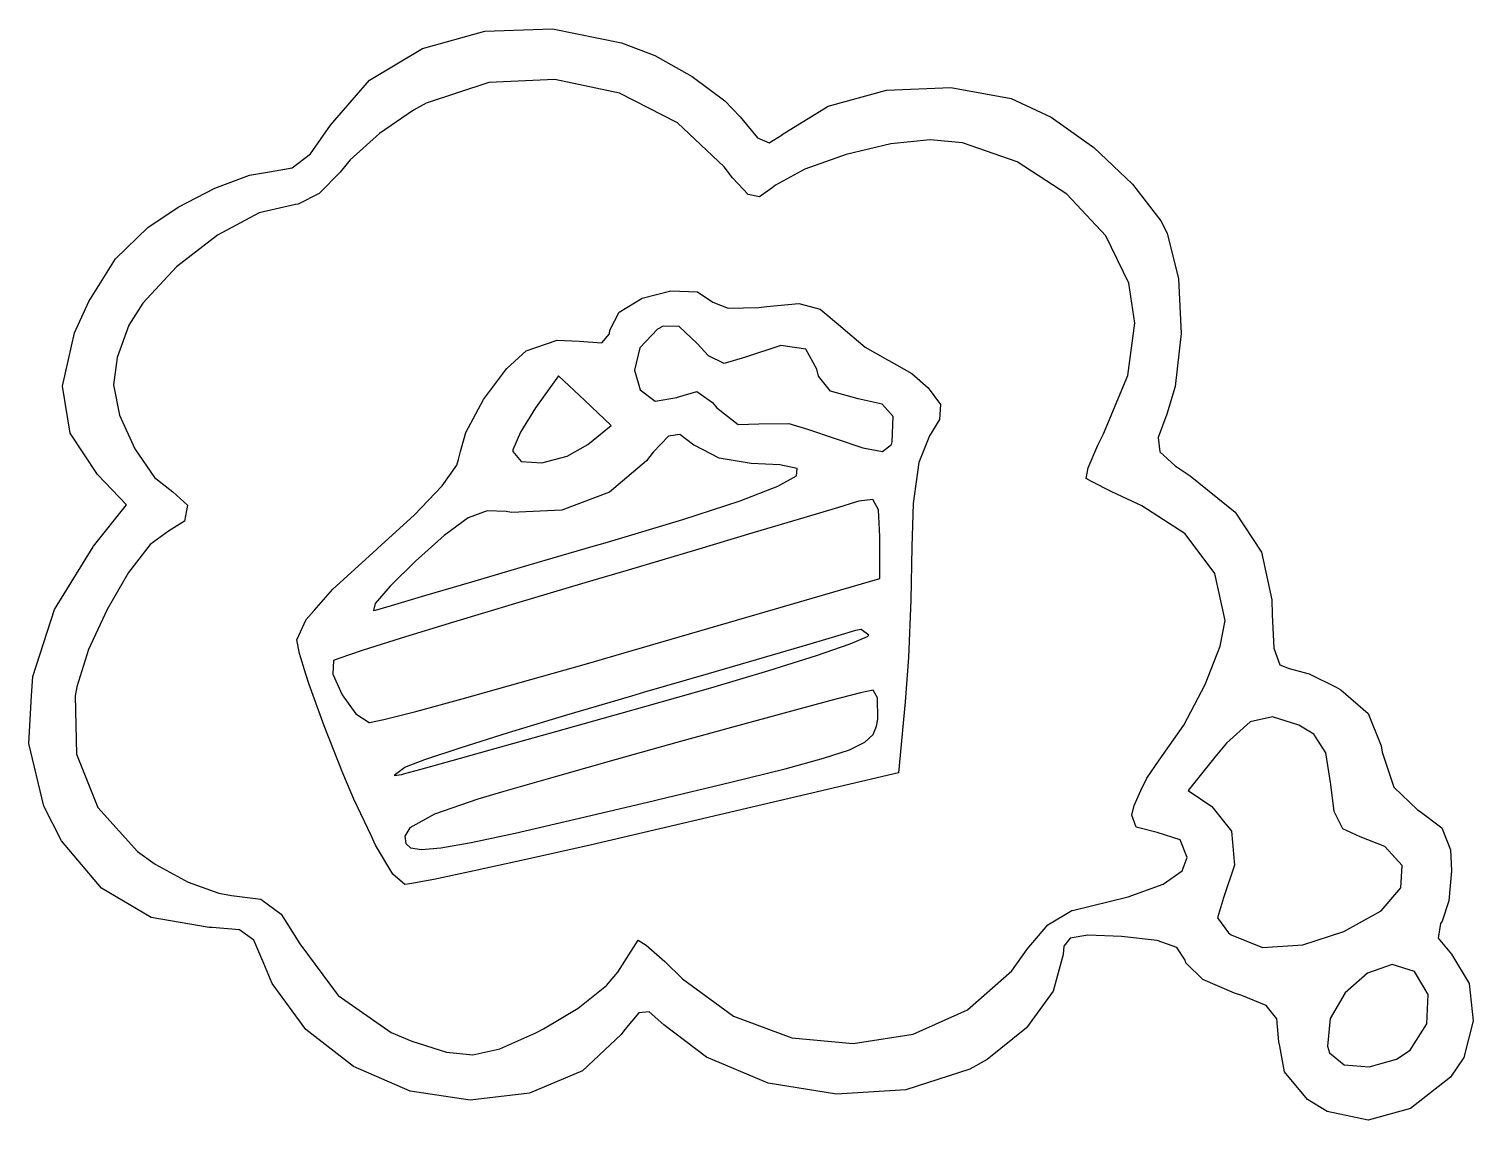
# Model space of a CAD drawing. Extents: x 108 to 210, y -135 to -72.
# Drawn here: x 200.422 to 202.305, y -131.059 to -129.637 of the extents above; entities that cross this region are included whole.
import ezdxf

# ---------------------------------------------------------------- set-up
doc = ezdxf.new("R2010")
doc.units = 0
doc.layers.add('BLACK', color=7, linetype='CONTINUOUS')

msp = doc.modelspace()

# ---------------------------------------------------------------- linework, layer by layer
at = {"layer": 'BLACK', "linetype": 'CONTINUOUS'}
for p, q in [((200.935381, -129.662109), (201.016547, -129.63951)), ((201.016547, -129.63951), (201.10478, -129.636653)), ((201.10478, -129.636653), (201.194807, -129.654668)), ((200.866555, -129.703321), (200.935381, -129.662109)), ((201.194807, -129.654668), (201.237999, -129.671467)), ((201.237999, -129.671467), (201.286865, -129.698606)), ((201.286865, -129.698606), (201.329385, -129.730361)), ((200.815342, -129.762016), (200.866555, -129.703321)), ((201.021878, -129.706691), (200.9403, -129.733461)), ((201.108001, -129.702796), (201.021878, -129.706691)), ((201.19215, -129.720584), (201.108001, -129.702796)), ((201.267808, -129.758861), (201.19215, -129.720584)), ((201.464311, -129.737253), (201.540181, -129.716392)), ((201.540181, -129.716392), (201.623778, -129.713073)), ((201.623778, -129.713073), (201.702717, -129.727227)), ((200.9403, -129.733461), (200.923871, -129.742386)), ((201.329385, -129.730361), (201.349439, -129.751284)), ((201.4042, -129.774384), (201.464311, -129.737253)), ((201.702717, -129.727227), (201.754674, -129.751605)), ((200.923871, -129.742386), (200.879543, -129.77312)), ((201.349439, -129.751284), (201.371819, -129.778431)), ((201.754674, -129.751605), (201.81035, -129.791388)), ((200.789474, -129.799422), (200.815342, -129.762016)), ((200.879543, -129.77312), (200.841277, -129.807497)), ((201.328455, -129.816435), (201.267808, -129.758861)), ((201.387331, -129.785074), (201.403973, -129.77459)), ((201.403973, -129.77459), (201.4042, -129.774384)), ((201.371819, -129.778431), (201.387331, -129.785074)), ((201.545616, -129.78638), (201.487483, -129.800276)), ((201.597206, -129.781008), (201.545616, -129.78638)), ((201.639136, -129.785232), (201.597206, -129.781008)), ((201.710412, -129.809846), (201.639136, -129.785232)), ((201.81035, -129.791388), (201.860905, -129.838928)), ((200.765637, -129.817798), (200.789474, -129.799422)), ((200.841277, -129.807497), (200.827979, -129.823255)), ((201.487483, -129.800276), (201.43374, -129.819366)), ((201.775047, -129.85196), (201.710412, -129.809846)), ((200.664746, -129.844257), (200.709893, -129.827482)), ((200.709893, -129.827482), (200.735978, -129.822756)), ((200.735978, -129.822756), (200.765637, -129.817798)), ((200.827979, -129.823255), (200.800872, -129.851318)), ((201.339507, -129.830702), (201.328455, -129.816435)), ((201.359705, -129.852441), (201.339507, -129.830702)), ((201.43374, -129.819366), (201.395322, -129.840323)), ((200.617043, -129.86891), (200.664746, -129.844257)), ((200.800872, -129.851318), (200.773581, -129.865103)), ((201.391229, -129.843717), (201.374414, -129.855679)), ((201.395322, -129.840323), (201.391229, -129.843717)), ((201.825901, -129.906413), (201.775047, -129.85196)), ((201.860905, -129.838928), (201.897503, -129.886578)), ((200.577268, -129.895454), (200.617043, -129.86891)), ((200.770105, -129.865393), (200.722536, -129.876356)), ((200.773581, -129.865103), (200.770105, -129.865393)), ((201.374414, -129.855679), (201.359705, -129.852441)), ((200.722536, -129.876356), (200.668114, -129.905368)), ((201.897503, -129.886578), (201.905857, -129.902992)), ((200.535179, -129.936472), (200.577268, -129.895454)), ((200.668114, -129.905368), (200.614872, -129.94661)), ((201.855838, -129.968042), (201.825901, -129.906413)), ((201.905857, -129.902992), (201.92064, -129.962506)), ((200.500425, -129.991972), (200.535179, -129.936472)), ((200.614872, -129.94661), (200.570846, -129.994268)), ((201.92064, -129.962506), (201.924071, -130.033684)), ((201.22187, -129.987491), (201.259228, -129.977783)), ((201.259228, -129.977783), (201.293675, -129.979333)), ((201.293675, -129.979333), (201.313651, -129.992646)), ((201.863692, -130.020316), (201.855838, -129.968042)), ((200.481897, -130.032553), (200.500425, -129.991972)), ((200.570846, -129.994268), (200.55251, -130.022918)), ((201.191902, -130.005633), (201.22187, -129.987491)), ((201.313651, -129.992646), (201.333561, -130.000596)), ((201.333561, -130.000596), (201.373798, -129.999572)), ((201.373798, -129.999572), (201.383969, -129.998206)), ((201.383969, -129.998206), (201.425757, -129.994592)), ((201.425757, -129.994592), (201.453524, -130.00207)), ((201.453524, -130.00207), (201.480354, -130.024203)), ((201.179624, -130.029385), (201.191902, -130.005633)), ((201.85458, -130.088143), (201.863692, -130.020316)), ((200.466066, -130.102387), (200.481897, -130.032553)), ((200.55251, -130.022918), (200.537618, -130.064924)), ((201.169036, -130.045848), (201.179315, -130.034196)), ((201.179315, -130.034196), (201.179624, -130.029385)), ((201.241508, -130.027889), (201.218482, -130.052368)), ((201.24917, -130.023884), (201.241508, -130.027889)), ((201.269791, -130.024399), (201.24917, -130.023884)), ((201.293433, -130.046781), (201.269791, -130.024399)), ((201.480354, -130.024203), (201.48072, -130.024569)), ((201.48072, -130.024569), (201.512458, -130.051298)), ((201.924071, -130.033684), (201.916183, -130.102474)), ((201.04518, -130.079403), (201.070307, -130.05601)), ((201.070307, -130.05601), (201.111046, -130.042269)), ((201.111046, -130.042269), (201.139475, -130.043715)), ((201.139475, -130.043715), (201.169036, -130.045848)), ((201.218482, -130.052368), (201.211857, -130.081427)), ((201.307955, -130.062849), (201.293433, -130.046781)), ((201.402625, -130.049398), (201.356502, -130.064362)), ((201.434988, -130.054079), (201.402625, -130.049398)), ((201.449382, -130.079873), (201.434988, -130.054079)), ((201.512458, -130.051298), (201.541359, -130.068034)), ((200.537618, -130.064924), (200.532722, -130.100271)), ((201.328737, -130.07274), (201.307955, -130.062849)), ((201.356502, -130.064362), (201.328737, -130.07274)), ((201.541359, -130.068034), (201.542987, -130.068593)), ((201.542987, -130.068593), (201.573219, -130.085559)), ((201.015067, -130.119732), (201.043669, -130.081427)), ((201.043669, -130.081427), (201.04518, -130.079403)), ((201.112542, -130.088561), (201.082794, -130.130339)), ((201.14702, -130.120951), (201.112542, -130.088561)), ((201.211857, -130.081427), (201.219298, -130.10715)), ((201.451414, -130.089204), (201.449382, -130.079873)), ((201.467144, -130.108654), (201.451414, -130.089204)), ((201.573219, -130.085559), (201.594517, -130.104484)), ((201.823075, -130.164307), (201.85458, -130.088143)), ((200.476072, -130.163441), (200.466066, -130.102387)), ((200.532722, -130.100271), (200.540686, -130.140116)), ((201.219298, -130.10715), (201.238469, -130.121622)), ((201.267682, -130.116584), (201.292799, -130.109253)), ((201.292799, -130.109253), (201.313224, -130.123479)), ((201.503101, -130.11855), (201.467144, -130.108654)), ((201.594517, -130.104484), (201.610661, -130.126269)), ((201.916183, -130.102474), (201.905272, -130.138608)), ((200.991863, -130.162775), (201.015067, -130.119732)), ((201.082794, -130.130339), (201.063005, -130.162059)), ((201.181497, -130.153341), (201.14702, -130.120951)), ((201.238469, -130.121622), (201.267033, -130.116927)), ((201.267033, -130.116927), (201.267682, -130.116584)), ((201.313224, -130.123479), (201.318946, -130.130635)), ((201.318946, -130.130635), (201.346657, -130.152296)), ((201.534612, -130.125822), (201.503101, -130.11855)), ((201.54864, -130.141927), (201.534612, -130.125822)), ((201.610661, -130.126269), (201.609048, -130.145503)), ((200.540686, -130.140116), (200.560505, -130.18399)), ((201.150874, -130.178138), (201.181497, -130.153341)), ((201.346657, -130.152296), (201.373931, -130.15152)), ((201.373931, -130.15152), (201.412711, -130.150812)), ((201.412711, -130.150812), (201.43722, -130.158135)), ((201.547403, -130.174807), (201.54864, -130.141927)), ((201.609048, -130.145503), (201.596372, -130.166919)), ((201.905272, -130.138608), (201.894124, -130.168984)), ((200.512006, -130.217451), (200.476072, -130.163441)), ((200.985117, -130.187526), (200.991863, -130.162775)), ((201.063005, -130.162059), (201.053258, -130.185388)), ((201.25598, -130.167356), (201.236157, -130.188379)), ((201.270662, -130.165167), (201.25598, -130.167356)), ((201.288878, -130.178889), (201.270662, -130.165167)), ((201.43722, -130.158135), (201.509386, -130.182513)), ((201.596372, -130.166919), (201.582337, -130.201565)), ((201.81567, -130.179045), (201.823075, -130.164307)), ((201.894124, -130.168984), (201.896437, -130.187898)), ((200.560505, -130.18399), (200.586207, -130.221102)), ((200.982381, -130.197563), (200.985117, -130.187526)), ((201.053258, -130.185388), (201.053046, -130.187526)), ((201.053046, -130.187526), (201.064152, -130.200319)), ((201.124141, -130.193464), (201.150874, -130.178138)), ((201.236157, -130.188379), (201.227244, -130.199646)), ((201.289325, -130.179287), (201.288878, -130.178889)), ((201.322187, -130.196067), (201.289325, -130.179287)), ((201.509386, -130.182513), (201.534746, -130.187239)), ((201.534746, -130.187239), (201.546588, -130.178134)), ((201.546588, -130.178134), (201.547403, -130.174807)), ((201.802863, -130.208663), (201.81567, -130.179045)), ((201.896437, -130.187898), (201.9162, -130.205849)), ((200.960859, -130.232271), (200.980164, -130.20508)), ((200.980164, -130.20508), (200.982381, -130.197563)), ((201.064152, -130.200319), (201.091057, -130.201991)), ((201.091057, -130.201991), (201.124141, -130.193464)), ((201.227244, -130.199646), (201.179173, -130.240288)), ((201.363566, -130.20315), (201.322187, -130.196067)), ((201.401178, -130.204626), (201.363566, -130.20315)), ((201.42358, -130.209722), (201.401178, -130.204626)), ((201.423021, -130.218912), (201.42358, -130.209722)), ((201.582337, -130.201565), (201.574963, -130.255021)), ((201.800229, -130.222363), (201.802863, -130.208663)), ((201.9162, -130.205849), (201.935814, -130.219026)), ((200.549855, -130.256957), (200.512006, -130.217451)), ((200.586207, -130.221102), (200.610103, -130.240073)), ((201.398621, -130.232674), (201.423021, -130.218912)), ((201.80728, -130.226335), (201.800229, -130.222363)), ((201.834, -130.23974), (201.80728, -130.226335)), ((201.935814, -130.219026), (201.994505, -130.266588)), ((200.610103, -130.240073), (200.629216, -130.257364)), ((200.92507, -130.269961), (200.960859, -130.232271)), ((201.179173, -130.240288), (201.116996, -130.264015)), ((201.349496, -130.251487), (201.398621, -130.232674)), ((201.872671, -130.258357), (201.834, -130.23974)), ((200.506659, -130.310815), (200.549855, -130.256957)), ((200.629216, -130.257364), (200.625404, -130.278273)), ((201.019793, -130.264676), (200.995039, -130.273868)), ((201.044402, -130.265747), (201.019793, -130.264676)), ((201.05155, -130.266909), (201.044402, -130.265747)), ((201.116996, -130.264015), (201.05155, -130.266909)), ((201.274764, -130.275829), (201.349496, -130.251487)), ((201.477478, -130.260246), (201.432597, -130.273724)), ((201.499585, -130.253466), (201.477478, -130.260246)), ((201.504009, -130.252078), (201.499585, -130.253466)), ((201.522172, -130.250021), (201.504009, -130.252078)), ((201.529725, -130.263202), (201.522172, -130.250021)), ((201.53123, -130.298047), (201.529725, -130.263202)), ((201.574963, -130.255021), (201.573322, -130.311438)), ((201.929226, -130.29484), (201.872671, -130.258357)), ((200.625404, -130.278273), (200.604209, -130.291077)), ((200.876899, -130.313638), (200.92507, -130.269961)), ((200.995039, -130.273868), (200.96347, -130.296961)), ((201.173544, -130.306179), (201.274764, -130.275829)), ((201.432597, -130.273724), (201.369146, -130.292648)), ((201.994505, -130.266588), (202.028801, -130.318391)), ((200.604209, -130.291077), (200.580523, -130.30844)), ((200.96347, -130.296961), (200.926468, -130.330078)), ((201.369146, -130.292648), (201.291332, -130.315765)), ((201.53123, -130.352863), (201.53123, -130.298047)), ((201.968131, -130.346136), (201.929226, -130.29484)), ((200.455645, -130.393068), (200.506094, -130.311521)), ((200.506094, -130.311521), (200.506659, -130.310815)), ((200.580523, -130.30844), (200.552453, -130.344986)), ((200.818463, -130.366899), (200.875323, -130.314983)), ((200.875323, -130.314983), (200.876899, -130.313638)), ((201.07423, -130.335216), (201.157828, -130.310769)), ((201.157828, -130.310769), (201.173544, -130.306179)), ((201.291332, -130.315765), (201.203362, -130.341822)), ((201.573322, -130.311438), (201.57201, -130.38124)), ((202.028801, -130.318391), (202.042367, -130.38062)), ((200.926468, -130.330078), (200.893253, -130.362763)), ((200.99956, -130.357099), (201.07423, -130.335216)), ((200.552453, -130.344986), (200.524289, -130.393142)), ((200.938337, -130.375091), (200.99956, -130.357099)), ((201.147071, -130.358459), (201.056758, -130.38532)), ((201.203362, -130.341822), (201.147071, -130.358459)), ((201.208686, -130.44667), (201.53123, -130.352863)), ((201.981285, -130.407769), (201.968131, -130.346136)), ((200.794147, -130.394506), (200.818463, -130.366899)), ((200.893253, -130.362763), (200.873938, -130.385529)), ((200.89508, -130.387865), (200.938337, -130.375091)), ((200.427384, -130.480545), (200.455645, -130.393068)), ((200.524289, -130.393142), (200.500323, -130.445332)), ((200.783605, -130.406475), (200.794147, -130.394506)), ((200.873938, -130.385529), (200.871674, -130.394506)), ((200.871674, -130.394506), (200.874308, -130.394092)), ((200.874308, -130.394092), (200.89508, -130.387865)), ((201.056758, -130.38532), (200.97572, -130.409783)), ((201.57201, -130.38124), (201.568681, -130.455627)), ((202.042367, -130.38062), (202.042951, -130.399779)), ((200.771761, -130.432567), (200.783605, -130.406475)), ((200.97572, -130.409783), (200.907769, -130.430668)), ((201.975038, -130.441229), (201.981285, -130.407769)), ((202.042951, -130.399779), (202.045067, -130.443585)), ((200.775134, -130.450407), (200.771761, -130.432567)), ((200.907769, -130.430668), (200.856716, -130.446796)), ((201.48122, -130.426232), (201.440199, -130.438329)), ((201.499585, -130.42067), (201.48122, -130.426232)), ((201.492799, -130.438042), (201.515173, -130.428477)), ((201.506902, -130.419293), (201.499585, -130.42067)), ((201.517165, -130.426547), (201.506902, -130.419293)), ((201.515173, -130.428477), (201.517165, -130.426547)), ((200.500323, -130.445332), (200.484845, -130.493982)), ((200.783543, -130.477565), (200.775134, -130.450407)), ((200.856716, -130.446796), (200.82637, -130.456986)), ((201.149166, -130.463882), (201.208686, -130.44667)), ((201.440199, -130.438329), (201.380886, -130.455684)), ((201.386818, -130.472717), (201.448707, -130.453206)), ((201.448707, -130.453206), (201.492799, -130.438042)), ((201.955533, -130.491184), (201.975038, -130.441229)), ((202.045067, -130.443585), (202.052585, -130.465147)), ((200.819551, -130.45987), (200.818749, -130.477565)), ((200.82637, -130.456986), (200.819551, -130.45987)), ((201.062655, -130.488532), (201.149166, -130.463882)), ((201.380886, -130.455684), (201.307646, -130.477021)), ((201.311053, -130.495322), (201.386818, -130.472717)), ((201.568681, -130.455627), (201.564471, -130.513566)), ((202.052585, -130.465147), (202.064859, -130.470208)), ((202.064859, -130.470208), (202.090813, -130.477228)), ((200.425964, -130.505657), (200.427384, -130.480545)), ((200.787632, -130.490771), (200.783543, -130.477565)), ((200.807196, -130.54497), (200.787632, -130.490771)), ((200.818749, -130.477565), (200.830598, -130.504452)), ((200.987119, -130.509613), (201.062655, -130.488532)), ((201.307646, -130.477021), (201.224845, -130.501063)), ((201.92742, -130.544053), (201.955533, -130.491184)), ((202.090813, -130.477228), (202.126201, -130.494415)), ((200.422435, -130.568064), (200.425964, -130.505657)), ((200.484845, -130.493982), (200.482658, -130.505657)), ((200.482658, -130.505657), (200.484562, -130.581913)), ((200.830598, -130.504452), (200.848517, -130.529197)), ((200.926558, -130.526028), (200.987119, -130.509613)), ((201.207752, -130.506017), (201.123236, -130.530867)), ((201.224845, -130.501063), (201.207752, -130.506017)), ((201.225333, -130.519769), (201.311053, -130.495322)), ((201.506218, -130.501911), (201.467508, -130.5119)), ((201.522737, -130.498284), (201.506218, -130.501911)), ((201.528606, -130.508523), (201.522737, -130.498284)), ((201.528648, -130.536047), (201.528606, -130.508523)), ((202.126201, -130.494415), (202.132255, -130.497995)), ((202.132255, -130.497995), (202.167892, -130.528641)), ((200.848517, -130.529197), (200.865922, -130.540465)), ((200.884974, -130.536682), (200.926558, -130.526028)), ((201.109383, -130.55213), (201.194163, -130.528469)), ((201.194163, -130.528469), (201.225333, -130.519769)), ((201.411471, -130.526909), (201.342969, -130.545598)), ((201.467508, -130.5119), (201.411471, -130.526909)), ((201.564471, -130.513566), (201.55572, -130.606201)), ((202.167892, -130.528641), (202.184808, -130.570906)), ((200.831534, -130.606346), (200.807196, -130.54497)), ((200.865922, -130.540465), (200.866369, -130.540477)), ((200.866369, -130.540477), (200.884974, -130.536682)), ((201.123236, -130.530867), (201.047167, -130.553918)), ((201.342969, -130.545598), (201.266866, -130.566628)), ((201.522738, -130.556347), (201.527263, -130.545122)), ((201.527263, -130.545122), (201.528648, -130.536047)), ((201.895478, -130.589701), (201.92742, -130.544053)), ((202.014007, -130.5398), (201.983027, -130.567575)), ((202.042981, -130.532917), (202.014007, -130.5398)), ((202.077619, -130.544002), (202.042981, -130.532917)), ((202.097037, -130.555897), (202.077619, -130.544002)), ((201.047167, -130.553918), (200.983993, -130.573769)), ((201.034524, -130.573018), (201.109383, -130.55213)), ((201.266866, -130.566628), (201.188025, -130.588657)), ((201.491759, -130.576047), (201.512084, -130.566223)), ((201.512084, -130.566223), (201.522738, -130.556347)), ((201.983027, -130.567575), (201.967837, -130.585841)), ((202.112647, -130.579847), (202.097037, -130.555897)), ((200.441923, -130.649734), (200.422435, -130.568064)), ((200.484562, -130.581913), (200.512341, -130.651059)), ((200.983993, -130.573769), (200.93816, -130.589016)), ((200.973879, -130.589937), (201.034524, -130.573018)), ((201.458222, -130.58712), (201.491759, -130.576047)), ((201.967837, -130.585841), (201.933293, -130.629282)), ((202.119217, -130.621385), (202.112647, -130.579847)), ((202.184808, -130.570906), (202.18631, -130.57931)), ((202.18631, -130.57931), (202.201166, -130.624661)), ((200.912403, -130.599199), (200.898418, -130.609378)), ((200.914115, -130.598255), (200.912403, -130.599199)), ((200.912403, -130.607073), (200.931741, -130.601688)), ((200.93816, -130.589016), (200.914115, -130.598255)), ((200.931741, -130.601688), (200.973879, -130.589937)), ((201.188025, -130.588657), (201.111309, -130.610345)), ((201.337341, -130.618202), (201.40793, -130.600739)), ((201.40793, -130.600739), (201.458222, -130.58712)), ((201.879361, -130.613026), (201.895478, -130.589701)), ((200.832824, -130.609378), (200.831534, -130.606346)), ((200.845959, -130.64025), (200.832824, -130.609378)), ((200.898418, -130.609378), (200.908511, -130.608135)), ((200.908511, -130.608135), (200.912403, -130.607073)), ((201.111309, -130.610345), (201.04158, -130.630352)), ((201.242913, -130.64081), (201.337341, -130.618202)), ((201.55572, -130.606201), (201.24461, -130.67914)), ((201.871733, -130.629282), (201.879361, -130.613026)), ((202.123672, -130.656317), (202.119217, -130.621385)), ((200.868887, -130.688747), (200.845959, -130.64025)), ((201.007337, -130.64034), (200.951028, -130.659832)), ((201.04158, -130.630352), (201.007337, -130.64034)), ((201.134216, -130.666558), (201.236169, -130.642416)), ((201.236169, -130.642416), (201.242913, -130.64081)), ((201.862724, -130.648479), (201.871733, -130.629282)), ((201.933293, -130.629282), (201.964321, -130.649884)), ((202.201166, -130.624661), (202.232172, -130.654229)), ((200.464872, -130.694721), (200.441923, -130.649734)), ((200.512341, -130.651059), (200.563865, -130.708611)), ((200.951028, -130.659832), (200.919115, -130.677735)), ((201.859742, -130.661051), (201.862724, -130.648479)), ((201.865392, -130.676921), (201.859742, -130.661051)), ((201.964321, -130.649884), (201.989673, -130.68207)), ((202.134942, -130.678915), (202.123672, -130.656317)), ((202.232172, -130.654229), (202.235756, -130.65635)), ((202.235756, -130.65635), (202.263826, -130.677854)), ((200.919115, -130.677735), (200.912403, -130.688747)), ((201.056214, -130.68453), (201.134216, -130.666558)), ((201.24461, -130.67914), (201.154102, -130.700122)), ((201.892752, -130.68364), (201.865392, -130.676921)), ((202.157316, -130.689465), (202.134942, -130.678915)), ((202.263826, -130.677854), (202.27514, -130.706352)), ((200.516907, -130.756203), (200.464872, -130.694721)), ((200.874306, -130.70021), (200.868887, -130.688747)), ((200.912403, -130.688747), (200.913738, -130.698065)), ((200.913738, -130.698065), (200.91987, -130.703992)), ((200.959294, -130.703821), (200.998971, -130.696797)), ((200.998971, -130.696797), (201.056214, -130.68453)), ((201.922925, -130.693437), (201.892752, -130.68364)), ((201.93206, -130.716279), (201.922925, -130.693437)), ((201.989673, -130.68207), (201.993805, -130.726369)), ((202.189672, -130.702131), (202.157316, -130.689465)), ((200.563865, -130.708611), (200.58686, -130.725024)), ((200.896894, -130.738063), (200.874306, -130.70021)), ((200.91987, -130.703992), (200.933991, -130.706065)), ((200.933991, -130.706065), (200.959294, -130.703821)), ((201.154102, -130.700122), (201.07208, -130.718686)), ((201.925467, -130.733993), (201.93206, -130.716279)), ((202.212271, -130.726699), (202.189672, -130.702131)), ((202.27514, -130.706352), (202.276634, -130.733909)), ((200.58686, -130.725024), (200.630183, -130.74836)), ((201.002738, -130.73392), (200.950273, -130.74491)), ((201.07208, -130.718686), (201.002738, -130.73392)), ((201.900885, -130.751298), (201.925467, -130.733993)), ((201.993805, -130.726369), (201.979504, -130.768831)), ((202.210425, -130.756014), (202.212271, -130.726699)), ((202.276634, -130.733909), (202.273129, -130.772694)), ((200.630183, -130.74836), (200.670071, -130.763094)), ((200.912403, -130.75144), (200.896894, -130.738063)), ((200.91888, -130.750743), (200.912403, -130.75144)), ((200.950273, -130.74491), (200.91888, -130.750743)), ((201.85492, -130.767757), (201.900885, -130.751298)), ((200.581977, -130.794503), (200.516907, -130.756203)), ((200.670071, -130.763094), (200.686613, -130.76572)), ((200.686613, -130.76572), (200.724643, -130.770839)), ((200.724643, -130.770839), (200.751362, -130.790056)), ((201.784244, -130.784914), (201.85492, -130.767757)), ((201.979504, -130.768831), (201.971466, -130.79501)), ((202.184813, -130.786115), (202.210425, -130.756014)), ((202.273129, -130.772694), (202.264475, -130.799509)), ((200.751362, -130.790056), (200.775495, -130.828793)), ((201.750465, -130.804103), (201.781856, -130.785507)), ((201.781856, -130.785507), (201.784244, -130.784914)), ((202.136117, -130.813038), (202.184813, -130.786115)), ((200.657458, -130.807697), (200.581977, -130.794503)), ((200.661451, -130.807707), (200.657458, -130.807697)), ((200.696826, -130.810737), (200.661451, -130.807707)), ((200.715712, -130.823985), (200.696826, -130.810737)), ((201.723359, -130.835783), (201.750465, -130.804103)), ((201.971466, -130.79501), (201.985631, -130.814417)), ((202.262237, -130.802404), (202.25905, -130.821449)), ((202.264475, -130.799509), (202.262237, -130.802404)), ((200.728743, -130.85442), (200.715712, -130.823985)), ((200.775495, -130.828793), (200.825519, -130.896225)), ((201.207287, -130.838503), (201.21634, -130.824178)), ((201.21634, -130.824178), (201.216388, -130.824105)), ((201.216388, -130.824105), (201.227044, -130.830516)), ((201.227044, -130.830516), (201.251321, -130.85197)), ((201.779534, -130.821311), (201.771161, -130.832047)), ((201.802337, -130.817812), (201.779534, -130.821311)), ((201.846336, -130.81947), (201.802337, -130.817812)), ((201.892783, -130.824487), (201.846336, -130.81947)), ((201.918489, -130.833898), (201.892783, -130.824487)), ((201.985631, -130.814417), (201.989224, -130.817132)), ((201.989224, -130.817132), (202.030117, -130.833738)), ((202.030117, -130.833738), (202.082841, -130.830255)), ((202.082841, -130.830255), (202.136117, -130.813038)), ((202.25905, -130.821449), (202.276301, -130.842557)), ((201.190174, -130.865842), (201.207287, -130.838503)), ((201.703482, -130.864202), (201.723359, -130.835783)), ((201.77025, -130.842857), (201.757424, -130.890563)), ((201.771161, -130.832047), (201.77025, -130.842857)), ((201.929151, -130.850074), (201.918489, -130.833898)), ((202.276301, -130.842557), (202.299292, -130.88044)), ((200.739685, -130.880617), (200.728743, -130.85442)), ((201.175249, -130.883245), (201.190174, -130.865842)), ((201.251321, -130.85197), (201.274363, -130.874308)), ((201.645816, -130.914877), (201.703482, -130.864202)), ((201.93039, -130.853512), (201.929151, -130.850074)), ((201.952504, -130.875243), (201.93039, -130.853512)), ((202.166788, -130.867164), (202.137665, -130.892738)), ((202.199176, -130.855809), (202.166788, -130.867164)), ((202.228419, -130.864792), (202.199176, -130.855809)), ((202.246122, -130.895139), (202.228419, -130.864792)), ((200.783541, -130.940476), (200.739685, -130.880617)), ((201.138299, -130.912858), (201.175249, -130.883245)), ((201.274363, -130.874308), (201.340678, -130.923249)), ((201.99376, -130.893268), (201.952504, -130.875243)), ((202.299292, -130.88044), (202.304627, -130.929043)), ((200.825519, -130.896225), (200.894449, -130.944546)), ((201.757424, -130.890563), (201.722635, -130.938321)), ((202.003041, -130.896107), (201.99376, -130.893268)), ((202.035097, -130.909213), (202.003041, -130.896107)), ((202.137665, -130.892738), (202.118218, -130.926413)), ((202.24416, -130.933307), (202.246122, -130.895139)), ((201.09322, -130.939679), (201.138299, -130.912858)), ((201.217253, -130.91885), (201.199239, -130.940567)), ((201.230877, -130.917507), (201.217253, -130.91885)), ((201.249921, -130.934251), (201.230877, -130.917507)), ((201.340678, -130.923249), (201.416699, -130.951286)), ((201.574984, -130.94661), (201.645816, -130.914877)), ((202.048748, -130.926593), (202.035097, -130.909213)), ((200.845605, -130.988753), (200.783541, -130.940476)), ((201.082956, -130.944762), (201.09322, -130.939679)), ((201.199239, -130.940567), (201.194524, -130.947165)), ((201.3055, -130.976588), (201.249921, -130.934251)), ((201.722635, -130.938321), (201.671254, -130.979544)), ((202.051606, -130.956577), (202.048748, -130.926593)), ((202.118218, -130.926413), (202.114856, -130.96207)), ((202.222786, -130.967256), (202.24416, -130.933307)), ((202.304627, -130.929043), (202.292375, -130.977245)), ((200.894449, -130.944546), (200.921618, -130.955953)), ((200.921618, -130.955953), (200.966591, -130.970168)), ((201.036297, -130.965612), (201.082956, -130.944762)), ((201.194524, -130.947165), (201.144113, -130.994405)), ((201.416699, -130.951286), (201.496706, -130.958909)), ((201.496706, -130.958909), (201.574984, -130.94661)), ((202.052615, -130.96207), (202.051606, -130.956577)), ((202.058786, -130.995656), (202.052615, -130.96207)), ((202.114856, -130.96207), (202.117362, -130.970792)), ((200.966591, -130.970168), (201.001163, -130.973734)), ((201.001163, -130.973734), (201.036297, -130.965612)), ((201.386084, -131.010362), (201.3055, -130.976588)), ((201.671254, -130.979544), (201.648634, -130.992057)), ((202.117362, -130.970792), (202.136506, -130.986617)), ((202.169322, -130.989315), (202.204804, -130.979255)), ((202.204804, -130.979255), (202.222786, -130.967256)), ((202.292375, -130.977245), (202.275283, -131.002806)), ((200.919158, -131.020989), (200.845605, -130.988753)), ((201.144113, -130.994405), (201.075023, -131.023527)), ((201.648634, -130.992057), (201.565147, -131.019184)), ((202.088663, -131.031704), (202.058786, -130.995656)), ((202.136506, -130.986617), (202.169322, -130.989315)), ((201.475132, -131.024923), (201.386084, -131.010362)), ((201.565147, -131.019184), (201.475132, -131.024923)), ((202.275283, -131.002806), (202.222974, -131.043475)), ((200.997481, -131.032725), (200.919158, -131.020989)), ((201.075023, -131.023527), (200.997481, -131.032725)), ((202.114229, -131.047603), (202.088663, -131.031704)), ((202.16793, -131.058618), (202.114229, -131.047603)), ((202.222974, -131.043475), (202.16793, -131.058618))]:
    msp.add_line(p, q, dxfattribs=at)

doc.saveas('drawing.dxf')
